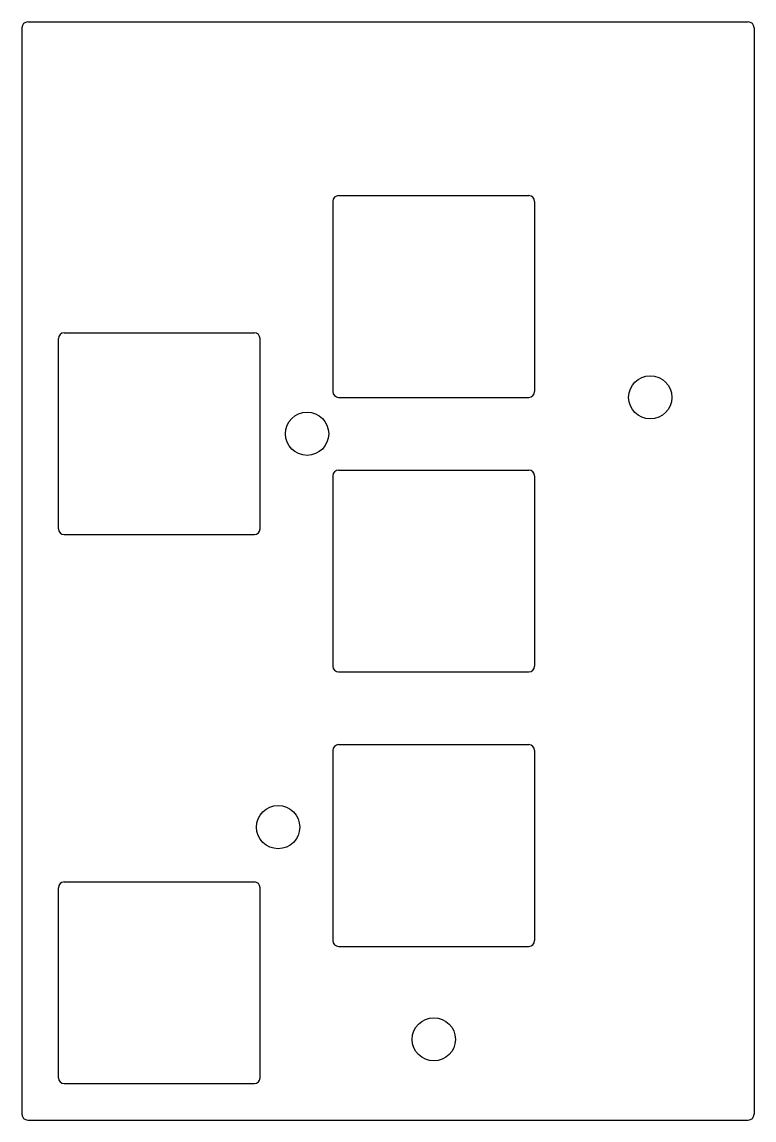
# Model space of a CAD drawing. Extents: x 0 to 50.8, y -76.2 to 0.
import ezdxf

# ---------------------------------------------------------------- set-up
doc = ezdxf.new("R2010")
doc.units = 0
doc.layers.add('VISIBLE', color=7, linetype='CONTINUOUS')

msp = doc.modelspace()

# ---------------------------------------------------------------- linework, layer by layer
at = {"layer": 'VISIBLE'}
for p, q in [((0.4, 0), (50.4, 0)), ((0, -0.4), (0, -75.8)), ((50.8, -0.4), (50.8, -75.8)), ((21.975, -12.05), (35.175, -12.05)), ((21.575, -12.45), (21.575, -25.65)), ((35.575, -12.45), (35.575, -25.65)), ((2.525, -35.175), (2.525, -21.975)), ((2.925, -21.575), (16.125, -21.575)), ((16.525, -35.175), (16.525, -21.975)), ((21.975, -26.05), (35.175, -26.05)), ((21.975, -31.1), (35.175, -31.1)), ((21.575, -31.5), (21.575, -44.7)), ((35.575, -31.5), (35.575, -44.7)), ((2.925, -35.575), (16.125, -35.575)), ((21.975, -45.1), (35.175, -45.1)), ((21.975, -50.15), (35.175, -50.15)), ((21.575, -50.55), (21.575, -63.75)), ((35.575, -50.55), (35.575, -63.75)), ((2.525, -73.275), (2.525, -60.075)), ((2.925, -59.675), (16.125, -59.675)), ((16.525, -73.275), (16.525, -60.075)), ((21.975, -64.15), (35.175, -64.15)), ((2.925, -73.675), (16.125, -73.675)), ((0.4, -76.2), (50.4, -76.2))]:
    msp.add_line(p, q, dxfattribs=at)
for centre in [(43.6, -26.05), (19.784, -28.575), (17.775, -55.875), (28.575, -70.6)]:
    msp.add_circle(centre, 1.5, dxfattribs=at)
for centre, start, end in [((0.4, -0.4), 90, 180), ((50.4, -0.4), 0, 90), ((21.975, -12.45), 90, 180), ((35.175, -12.45), 0, 90), ((2.925, -21.975), 90, 180), ((16.125, -21.975), 0, 90), ((21.975, -25.65), 180, 270), ((35.175, -25.65), 270, 0), ((21.975, -31.5), 90, 180), ((35.175, -31.5), 0, 90), ((2.925, -35.175), 180, 270), ((16.125, -35.175), 270, 0), ((21.975, -44.7), 180, 270), ((35.175, -44.7), 270, 0), ((21.975, -50.55), 90, 180), ((35.175, -50.55), 0, 90), ((2.925, -60.075), 90, 180), ((16.125, -60.075), 0, 90), ((21.975, -63.75), 180, 270), ((35.175, -63.75), 270, 0), ((2.925, -73.275), 180, 270), ((16.125, -73.275), 270, 0), ((0.4, -75.8), 180, 270), ((50.4, -75.8), 270, 0)]:
    msp.add_arc(centre, 0.4, start, end, dxfattribs=at)

doc.saveas('drawing.dxf')
